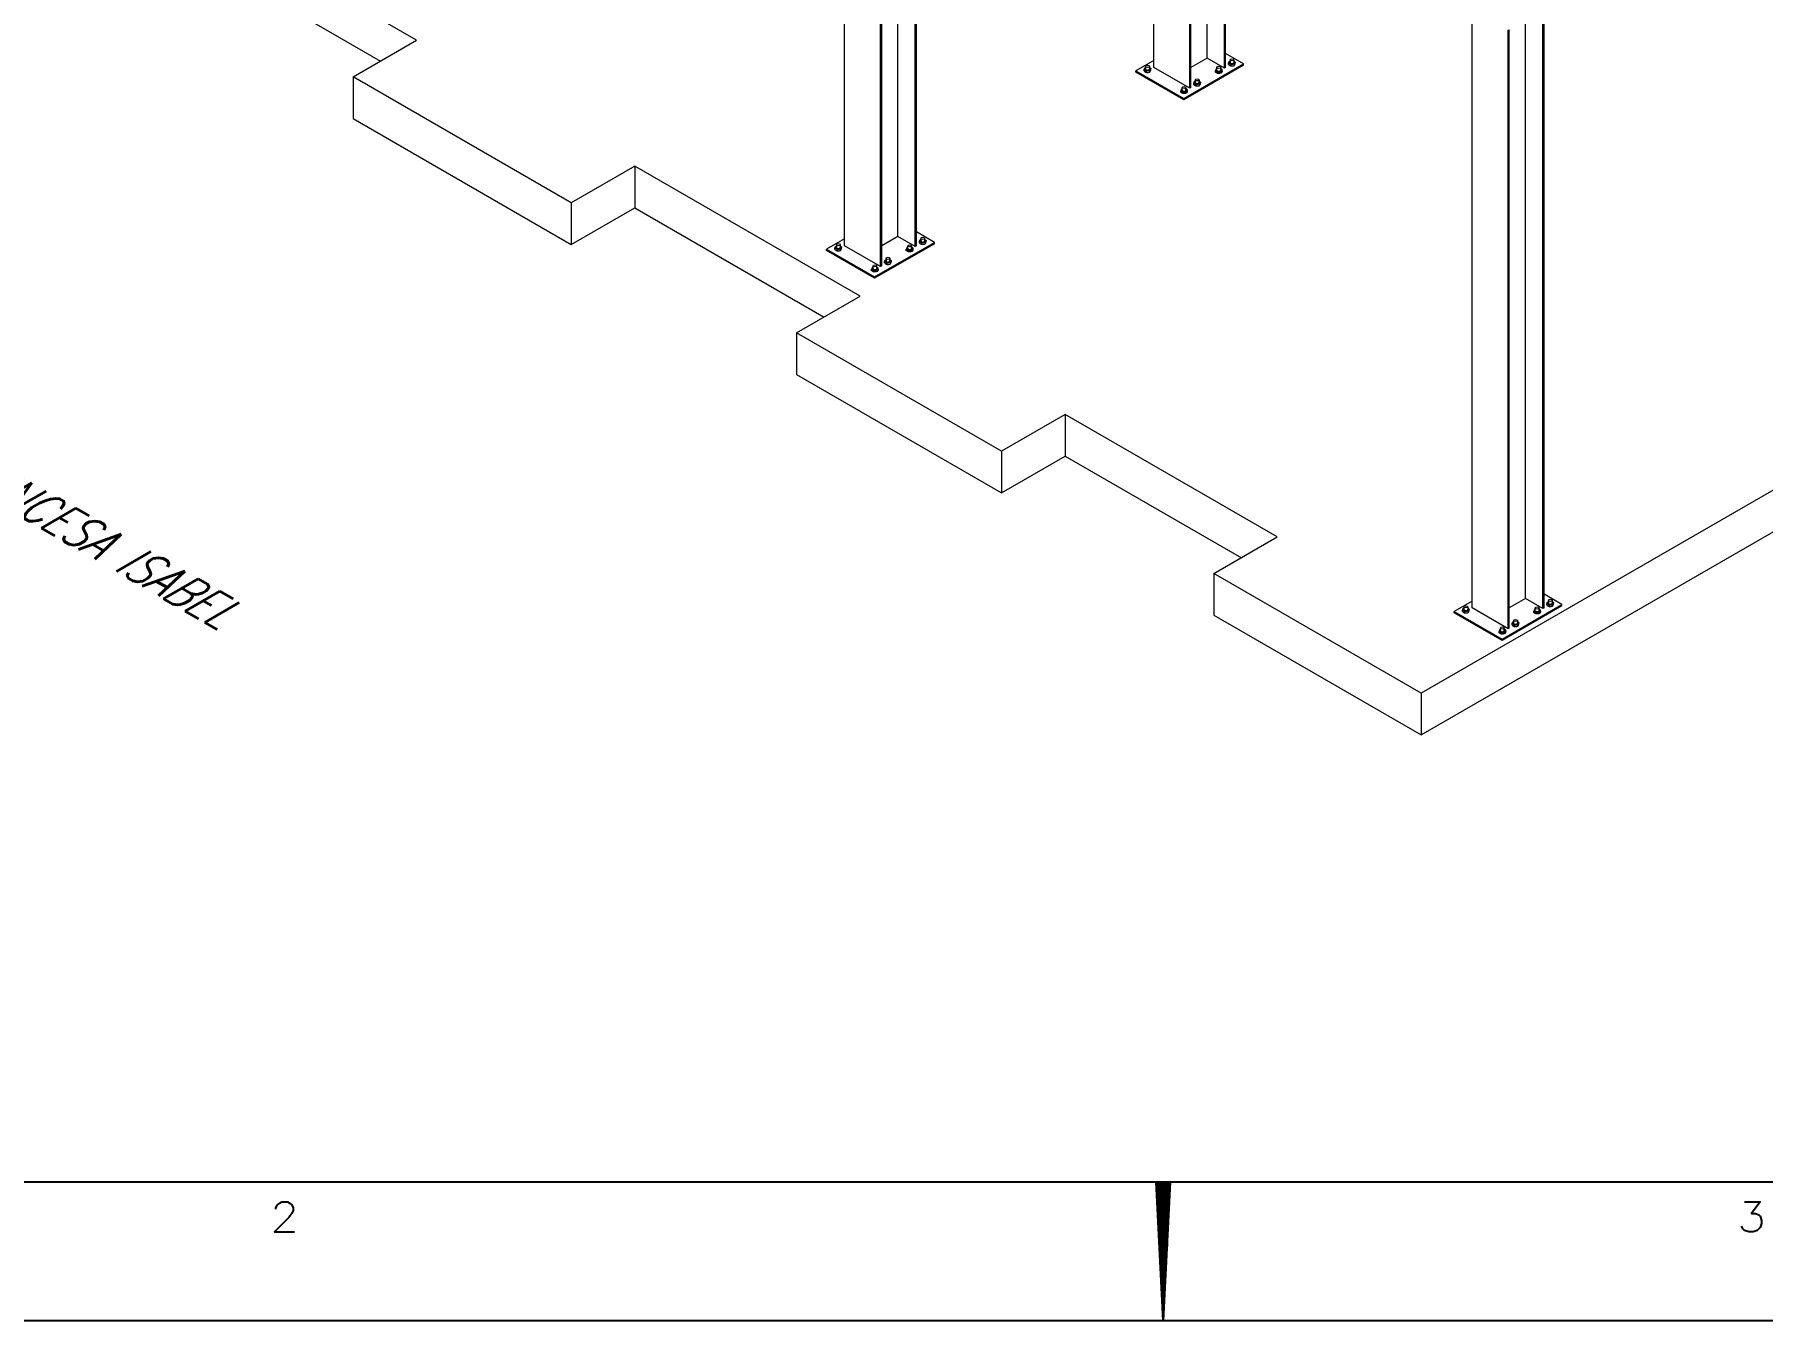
# Model space of a CAD drawing. Header units: millimetres. Extents: x -312439 to 477422, y -331570 to 212570.
# Drawn here: x 392957 to 399200, y 84213 to 88861 of the extents above; entities that cross this region are included whole.
import ezdxf

# ---------------------------------------------------------------- set-up
doc = ezdxf.new("R2010")
doc.units = ezdxf.units.MM
doc.layers.add('ARCONDTEXTO', color=4, linetype='Continuous')
doc.layers.add('FORMATO A1', color=1, linetype='Continuous')
doc.styles.add('ROMANS', font='romans.shx', dxfattribs={"height": 187.5})

# ---------------------------------------------------------------- blocks, each defined once
blk = doc.blocks.new('A$C2D342850')
at = {"layer": 'FORMATO A1', "color": 2, "linetype": 'Continuous'}
blk.add_line((83100, -58400), (2500, -58400), dxfattribs=at)
at = {"layer": 'FORMATO A1', "color": 1, "linetype": 'Continuous'}
for p, q in [((21450, -59400), (21399.5, -58400)), ((21405, -58400), (21405, -58508.91)), ((21414, -58400), (21414, -58687.13)), ((21423, -58400), (21423, -58865.35)), ((21432, -58400), (21432, -59043.56)), ((21441, -58400), (21441, -59221.78)), ((21450, -58400), (21450, -59400)), ((21500.5, -58400), (21450, -59400)), ((21459, -58400), (21459, -59221.78)), ((21468, -58400), (21468, -59043.56)), ((21477, -58400), (21477, -58865.35)), ((21486, -58400), (21486, -58687.13)), ((21495, -58400), (21495, -58508.91)), ((0, -59400), (84100, -59400))]:
    blk.add_line(p, q, dxfattribs=at)
for points in [[(15038.95, -58595), (15038.95, -58584.69), (15049.26, -58564.06), (15059.58, -58553.75), (15080.2, -58543.44), (15121.45, -58543.44), (15142.08, -58553.75), (15152.39, -58564.06), (15162.7, -58584.69), (15162.7, -58605.31), (15152.39, -58625.94), (15131.76, -58656.87), (15028.64, -58760), (15173.01, -58760)], [(25649.26, -58543.44), (25762.7, -58543.44), (25700.83, -58625.94), (25731.76, -58625.94), (25752.39, -58636.25), (25762.7, -58646.56), (25773.01, -58677.5), (25773.01, -58698.12), (25762.7, -58729.06), (25742.08, -58749.69), (25711.14, -58760), (25680.2, -58760), (25649.26, -58749.69), (25638.95, -58739.37), (25628.64, -58718.75)]]:
    blk.add_lwpolyline(points, dxfattribs=at)

msp = doc.modelspace()

# ---------------------------------------------------------------- linework, layer by layer
at = {"color": 0, "linetype": 'Continuous', "lineweight": 0, "extrusion": (8.40036e-17, 0.816497, 0.57735)}
for p, q in [((395883.57, 88097.112), (395883.57, 90225.03)), ((396013.49, 88022.103), (396013.49, 90150.021)), ((396017.821, 88024.603), (396017.821, 90147.52)), ((396076.285, 88130.867), (396076.285, 90113.766)), ((396139.08, 88094.612), (396139.08, 90077.511)), ((396143.41, 88097.112), (396143.41, 90075.011)), ((397000.476, 88741.959), (397000.476, 89580.184)), ((397130.396, 88666.949), (397130.396, 89505.174)), ((397134.727, 88669.449), (397134.727, 89502.674)), ((397193.191, 88775.713), (397193.191, 89468.92)), ((397255.986, 88739.458), (397255.986, 89432.665)), ((397260.317, 88741.959), (397260.317, 89430.165)), ((403085.428, 89435.001), (397966.57, 86479.627)), ((394337.464, 88839.925), (393406.369, 89377.494)), ((397966.57, 86329.608), (403085.428, 89284.982)), ((393518.966, 89162.466), (394207.544, 88764.916)), ((398150.584, 86788.251), (398150.584, 88916.169)), ((398343.299, 86822.005), (398343.299, 88949.877)), ((398406.094, 86785.751), (398406.094, 88948.486)), ((398410.424, 86788.251), (398410.424, 88950.986)), ((394107.938, 88707.409), (394337.464, 88839.925)), ((398280.504, 86713.242), (398280.504, 88875.977)), ((398284.835, 86715.742), (398284.835, 88878.477)), ((397000.476, 88766.962), (396935.516, 88729.457)), ((397193.191, 88775.713), (397134.727, 88741.959)), ((397255.986, 88739.458), (397193.191, 88775.713)), ((397325.277, 88754.46), (397260.317, 88791.965)), ((397276.108, 88769.3), (397276.108, 88759.671)), ((397289.716, 88769.3), (397289.716, 88759.671)), ((394896.121, 88252.351), (394107.938, 88707.409)), ((394107.938, 88707.409), (394107.938, 88557.39)), ((396935.516, 88724.456), (396935.516, 88729.457)), ((396935.516, 88729.457), (397108.743, 88629.444)), ((397108.743, 88624.444), (396935.516, 88724.456)), ((396965.753, 88729.164), (396965.753, 88733.579)), ((396971.076, 88745.877), (396971.076, 88736.248)), ((396974.631, 88724.039), (396974.631, 88728.453)), ((396984.685, 88745.877), (396984.685, 88736.248)), ((396986.759, 88725.915), (396986.759, 88730.33)), ((396990.008, 88732.916), (396990.008, 88737.331)), ((397130.396, 88666.949), (397000.476, 88741.959)), ((397108.743, 88629.444), (397325.277, 88754.46)), ((397325.277, 88749.46), (397108.743, 88624.444)), ((397223.574, 88725.33), (397223.574, 88729.745)), ((397228.897, 88732.414), (397228.897, 88742.043)), ((397232.452, 88720.204), (397232.452, 88724.619)), ((397242.506, 88732.414), (397242.506, 88742.043)), ((397244.579, 88722.08), (397244.579, 88726.495)), ((397247.829, 88729.082), (397247.829, 88733.497)), ((397260.317, 88741.959), (397255.986, 88739.458)), ((397270.785, 88752.587), (397270.785, 88757.002)), ((397279.662, 88747.461), (397279.662, 88751.876)), ((397291.79, 88749.337), (397291.79, 88753.752)), ((397295.039, 88756.339), (397295.039, 88760.754)), ((397325.277, 88749.46), (397325.277, 88754.46)), ((397097.984, 88652.82), (397097.984, 88657.235)), ((397103.308, 88659.904), (397103.308, 88669.533)), ((397106.862, 88647.695), (397106.862, 88652.11)), ((397116.916, 88659.904), (397116.916, 88669.533)), ((397118.99, 88649.571), (397118.99, 88653.986)), ((397122.239, 88656.573), (397122.239, 88660.988)), ((397134.727, 88669.449), (397130.396, 88666.949)), ((397145.195, 88680.078), (397145.195, 88684.492)), ((397150.518, 88696.79), (397150.518, 88687.161)), ((397154.073, 88674.952), (397154.073, 88679.367)), ((397164.127, 88696.79), (397164.127, 88687.161)), ((397166.2, 88676.828), (397166.2, 88681.243)), ((397169.45, 88683.83), (397169.45, 88688.245)), ((397108.743, 88624.444), (397108.743, 88629.444)), ((394107.938, 88557.39), (394896.121, 88102.332)), ((395125.647, 88384.868), (394896.121, 88252.351)), ((395939.814, 87914.808), (395125.647, 88384.868)), ((395125.647, 88384.868), (395125.647, 88234.849)), ((394896.121, 88252.351), (394896.121, 88102.332)), ((394896.121, 88102.332), (395125.647, 88234.849)), ((395125.647, 88234.849), (395809.893, 87839.799)), ((396208.37, 88109.614), (396143.41, 88147.119)), ((395883.57, 88122.116), (395818.61, 88084.611)), ((395818.61, 88079.61), (395818.61, 88084.611)), ((395818.61, 88084.611), (395991.837, 87984.598)), ((395991.837, 87979.598), (395818.61, 88079.61)), ((395848.847, 88084.318), (395848.847, 88088.733)), ((395854.17, 88101.031), (395854.17, 88091.402)), ((395857.725, 88079.192), (395857.725, 88083.607)), ((395867.779, 88101.031), (395867.779, 88091.402)), ((395869.852, 88081.068), (395869.852, 88085.483)), ((395873.102, 88088.07), (395873.102, 88092.485)), ((396013.49, 88022.103), (395883.57, 88097.112)), ((395991.837, 87984.598), (396208.37, 88109.614)), ((396208.37, 88104.613), (395991.837, 87979.598)), ((396076.285, 88130.867), (396017.821, 88097.112)), ((396139.08, 88094.612), (396076.285, 88130.867)), ((396106.668, 88080.483), (396106.668, 88084.898)), ((396111.991, 88087.567), (396111.991, 88097.196)), ((396115.546, 88075.358), (396115.546, 88079.773)), ((396125.599, 88087.567), (396125.599, 88097.196)), ((396127.673, 88077.234), (396127.673, 88081.649)), ((396130.923, 88084.236), (396130.923, 88088.651)), ((396143.41, 88097.112), (396139.08, 88094.612)), ((396153.878, 88107.741), (396153.878, 88112.155)), ((396159.201, 88124.453), (396159.201, 88114.824)), ((396162.756, 88102.615), (396162.756, 88107.03)), ((396172.81, 88124.453), (396172.81, 88114.824)), ((396174.884, 88104.491), (396174.884, 88108.906)), ((396178.133, 88111.493), (396178.133, 88115.908)), ((396208.37, 88104.613), (396208.37, 88109.614)), ((395986.401, 88015.058), (395986.401, 88024.687)), ((396000.01, 88015.058), (396000.01, 88024.687)), ((396005.333, 88011.727), (396005.333, 88016.141)), ((396017.821, 88024.603), (396013.49, 88022.103)), ((396028.289, 88035.231), (396028.289, 88039.646)), ((396033.612, 88051.944), (396033.612, 88042.315)), ((396037.167, 88030.106), (396037.167, 88034.521)), ((396047.22, 88051.944), (396047.22, 88042.315)), ((396049.294, 88031.982), (396049.294, 88036.397)), ((396052.543, 88038.984), (396052.543, 88043.398)), ((395981.078, 88007.974), (395981.078, 88012.389)), ((395989.956, 88002.849), (395989.956, 88007.264)), ((395991.837, 87979.598), (395991.837, 87984.598)), ((396002.083, 88004.725), (396002.083, 88009.14)), ((395710.288, 87782.292), (395939.814, 87914.808)), ((396450.833, 87354.737), (395710.288, 87782.292)), ((395710.288, 87782.292), (395710.288, 87632.273)), ((395710.288, 87632.273), (396450.833, 87204.718)), ((396680.359, 87487.254), (396450.833, 87354.737)), ((397446.889, 87044.698), (396680.359, 87487.254)), ((396680.359, 87487.254), (396680.359, 87337.235)), ((396450.833, 87354.737), (396450.833, 87204.718)), ((396450.833, 87204.718), (396680.359, 87337.235)), ((396680.359, 87337.235), (397316.969, 86969.689)), ((397217.363, 86912.181), (397446.889, 87044.698)), ((397966.57, 86479.627), (397217.363, 86912.181)), ((397217.363, 86912.181), (397217.363, 86762.162)), ((398475.385, 86800.753), (398410.424, 86838.258)), ((398150.584, 86813.254), (398085.624, 86775.75)), ((398085.624, 86770.749), (398085.624, 86775.75)), ((398085.624, 86775.75), (398258.851, 86675.737)), ((398258.851, 86670.736), (398085.624, 86770.749)), ((398115.861, 86775.457), (398115.861, 86779.872)), ((398121.184, 86792.17), (398121.184, 86782.541)), ((398124.739, 86770.331), (398124.739, 86774.746)), ((398134.793, 86792.17), (398134.793, 86782.541)), ((398136.866, 86772.207), (398136.866, 86776.622)), ((398140.116, 86779.209), (398140.116, 86783.624)), ((398280.504, 86713.242), (398150.584, 86788.251)), ((398258.851, 86675.737), (398475.385, 86800.753)), ((398475.385, 86795.752), (398258.851, 86670.736)), ((398343.299, 86822.005), (398284.835, 86788.251)), ((398406.094, 86785.751), (398343.299, 86822.005)), ((398373.682, 86771.622), (398373.682, 86776.037)), ((398379.005, 86778.706), (398379.005, 86788.335)), ((398382.56, 86766.497), (398382.56, 86770.911)), ((398392.614, 86778.706), (398392.614, 86788.335)), ((398394.687, 86768.373), (398394.687, 86772.788)), ((398397.937, 86775.374), (398397.937, 86779.789)), ((398410.424, 86788.251), (398406.094, 86785.751)), ((398420.892, 86798.879), (398420.892, 86803.294)), ((398426.216, 86815.592), (398426.216, 86805.963)), ((398429.77, 86793.754), (398429.77, 86798.169)), ((398439.824, 86815.592), (398439.824, 86805.963)), ((398441.898, 86795.63), (398441.898, 86800.045)), ((398445.147, 86802.632), (398445.147, 86807.046)), ((398475.385, 86795.752), (398475.385, 86800.753)), ((397217.363, 86762.162), (397966.57, 86329.608)), ((398253.415, 86706.197), (398253.415, 86715.826)), ((398267.024, 86706.197), (398267.024, 86715.826)), ((398272.347, 86702.865), (398272.347, 86707.28)), ((398284.835, 86715.742), (398280.504, 86713.242)), ((398295.303, 86726.37), (398295.303, 86730.785)), ((398300.626, 86743.083), (398300.626, 86733.454)), ((398304.181, 86721.244), (398304.181, 86725.659)), ((398314.235, 86743.083), (398314.235, 86733.454)), ((398316.308, 86723.121), (398316.308, 86727.535)), ((398319.558, 86730.122), (398319.558, 86734.537)), ((398248.092, 86699.113), (398248.092, 86703.528)), ((398256.97, 86693.987), (398256.97, 86698.402)), ((398258.851, 86670.736), (398258.851, 86675.737)), ((398269.098, 86695.864), (398269.098, 86700.278)), ((397966.57, 86479.627), (397966.57, 86329.608))]:
    msp.add_line(p, q, dxfattribs=at)
at = {"color": 0, "linetype": 'Continuous', "lineweight": 0}
for centre, major_axis, start_param, end_param in [((397282.912, 88759.671), (10.873, 0), 2.24694203, 2.87979327), ((397282.912, 88759.671), (10.873, 0), 0.78539816, 0.89465062), ((397282.912, 88759.671), (10.873, 0), 6.02138592, 7.06858347), ((396977.881, 88736.248), (10.873, 0), 2.87979327, 3.92699082), ((396977.881, 88736.248), (10.873, 0), 2.24694203, 2.87979327), ((396977.881, 88736.248), (10.873, 0), 3.92699082, 4.97418837), ((396977.881, 88736.248), (6.804, 0), 3.14159265, 3.92699082), ((396977.881, 88736.248), (6.804, 0), 3.92699082, 6.28318531), ((396977.881, 88736.248), (10.873, 0), 4.97418837, 6.02138592), ((396977.881, 88736.248), (10.873, 0), 0.78539816, 0.89465062), ((396977.881, 88736.248), (10.873, 0), 6.02138592, 7.06858347), ((397235.701, 88732.414), (10.873, 0), 2.87979327, 3.92699082), ((397235.701, 88732.414), (10.873, 0), 2.24694203, 2.87979327), ((397235.701, 88732.414), (10.873, 0), 3.92699082, 4.97418837), ((397235.701, 88732.414), (6.804, 0), 3.14159265, 3.92699082), ((397235.701, 88732.414), (6.804, 0), 3.92699082, 6.28318531), ((397235.701, 88732.414), (10.873, 0), 4.97418837, 6.02138592), ((397235.701, 88732.414), (10.873, 0), 0.78539816, 0.89465062), ((397235.701, 88732.414), (10.873, 0), 6.02138592, 7.06858347), ((397282.912, 88759.671), (10.873, 0), 2.87979327, 3.92699082), ((397282.912, 88759.671), (10.873, 0), 3.92699082, 4.97418837), ((397282.912, 88759.671), (-6.804, 0), 0, 3.14159265), ((397282.912, 88759.671), (10.873, 0), 4.97418837, 6.02138592), ((397110.112, 88659.904), (10.873, 0), 2.87979327, 3.92699082), ((397110.112, 88659.904), (10.873, 0), 2.24694203, 2.87979327), ((397110.112, 88659.904), (10.873, 0), 3.92699082, 4.97418837), ((397110.112, 88659.904), (6.804, 0), 3.14159265, 3.92699082), ((397110.112, 88659.904), (6.804, 0), 3.92699082, 6.28318531), ((397110.112, 88659.904), (10.873, 0), 4.97418837, 6.02138592), ((397110.112, 88659.904), (10.873, 0), 0.78539816, 0.89465062), ((397110.112, 88659.904), (10.873, 0), 6.02138592, 7.06858347), ((397157.322, 88687.161), (10.873, 0), 2.87979327, 3.92699082), ((397157.322, 88687.161), (10.873, 0), 2.24694203, 2.87979327), ((397157.322, 88687.161), (10.873, 0), 3.92699082, 4.97418837), ((397157.322, 88687.161), (-6.804, 0), 0, 3.14159265), ((397157.322, 88687.161), (10.873, 0), 4.97418837, 6.02138592), ((397157.322, 88687.161), (10.873, 0), 0.78539816, 0.89465062), ((397157.322, 88687.161), (10.873, 0), 6.02138592, 7.06858347), ((395860.974, 88091.402), (10.873, 0), 2.87979327, 3.92699082), ((395860.974, 88091.402), (10.873, 0), 2.24694203, 2.87979327), ((395860.974, 88091.402), (10.873, 0), 3.92699082, 4.97418837), ((395860.974, 88091.402), (6.804, 0), 3.14159265, 3.92699082), ((395860.974, 88091.402), (6.804, 0), 3.92699082, 6.28318531), ((395860.974, 88091.402), (10.873, 0), 4.97418837, 6.02138592), ((395860.974, 88091.402), (10.873, 0), 0.78539816, 0.89465062), ((395860.974, 88091.402), (10.873, 0), 6.02138592, 7.06858347), ((396118.795, 88087.567), (10.873, 0), 2.87979327, 3.92699082), ((396118.795, 88087.567), (10.873, 0), 2.24694203, 2.87979327), ((396118.795, 88087.567), (10.873, 0), 3.92699082, 4.97418837), ((396118.795, 88087.567), (6.804, 0), 3.14159265, 3.92699082), ((396118.795, 88087.567), (6.804, 0), 3.92699082, 6.28318531), ((396118.795, 88087.567), (10.873, 0), 4.97418837, 6.02138592), ((396118.795, 88087.567), (10.873, 0), 0.78539816, 0.89465062), ((396118.795, 88087.567), (10.873, 0), 6.02138592, 7.06858347), ((396166.006, 88114.824), (10.873, 0), 2.87979327, 3.92699082), ((396166.006, 88114.824), (10.873, 0), 2.24694203, 2.87979327), ((396166.006, 88114.824), (10.873, 0), 3.92699082, 4.97418837), ((396166.006, 88114.824), (-6.804, 0), 0, 3.14159265), ((396166.006, 88114.824), (10.873, 0), 4.97418837, 6.02138592), ((396166.006, 88114.824), (10.873, 0), 0.78539816, 0.89465062), ((396166.006, 88114.824), (10.873, 0), 6.02138592, 7.06858347), ((395993.206, 88015.058), (10.873, 0), 2.87979327, 3.92699082), ((395993.206, 88015.058), (10.873, 0), 2.24694203, 2.87979327), ((395993.206, 88015.058), (6.804, 0), 3.14159265, 3.92699082), ((395993.206, 88015.058), (6.804, 0), 3.92699082, 6.28318531), ((395993.206, 88015.058), (10.873, 0), 0.78539816, 0.89465062), ((395993.206, 88015.058), (10.873, 0), 6.02138592, 7.06858347), ((396040.416, 88042.315), (10.873, 0), 2.87979327, 3.92699082), ((396040.416, 88042.315), (10.873, 0), 2.24694203, 2.87979327), ((396040.416, 88042.315), (10.873, 0), 3.92699082, 4.97418837), ((396040.416, 88042.315), (-6.804, 0), 0, 3.14159265), ((396040.416, 88042.315), (10.873, 0), 4.97418837, 6.02138592), ((396040.416, 88042.315), (10.873, 0), 0.78539816, 0.89465062), ((396040.416, 88042.315), (10.873, 0), 6.02138592, 7.06858347), ((395993.206, 88015.058), (10.873, 0), 3.92699082, 4.97418837), ((395993.206, 88015.058), (10.873, 0), 4.97418837, 6.02138592), ((398127.989, 86782.541), (10.873, 0), 2.87979327, 3.92699082), ((398127.989, 86782.541), (10.873, 0), 2.24694203, 2.87979327), ((398127.989, 86782.541), (10.873, 0), 3.92699082, 4.97418837), ((398127.989, 86782.541), (6.804, 0), 3.14159265, 3.92699082), ((398127.989, 86782.541), (6.804, 0), 3.92699082, 6.28318531), ((398127.989, 86782.541), (10.873, 0), 4.97418837, 6.02138592), ((398127.989, 86782.541), (10.873, 0), 0.78539816, 0.89465062), ((398127.989, 86782.541), (10.873, 0), 6.02138592, 7.06858347), ((398385.809, 86778.706), (10.873, 0), 2.87979327, 3.92699082), ((398385.809, 86778.706), (10.873, 0), 2.24694203, 2.87979327), ((398385.809, 86778.706), (10.873, 0), 3.92699082, 4.97418837), ((398385.809, 86778.706), (6.804, 0), 3.14159265, 3.92699082), ((398385.809, 86778.706), (6.804, 0), 3.92699082, 6.28318531), ((398385.809, 86778.706), (10.873, 0), 4.97418837, 6.02138592), ((398385.809, 86778.706), (10.873, 0), 0.78539816, 0.89465062), ((398385.809, 86778.706), (10.873, 0), 6.02138592, 7.06858347), ((398433.02, 86805.963), (10.873, 0), 2.87979327, 3.92699082), ((398433.02, 86805.963), (10.873, 0), 2.24694203, 2.87979327), ((398433.02, 86805.963), (10.873, 0), 3.92699082, 4.97418837), ((398433.02, 86805.963), (-6.804, 0), 0, 3.14159265), ((398433.02, 86805.963), (10.873, 0), 4.97418837, 6.02138592), ((398433.02, 86805.963), (10.873, 0), 0.78539816, 0.89465062), ((398433.02, 86805.963), (10.873, 0), 6.02138592, 7.06858347), ((398260.22, 86706.197), (10.873, 0), 2.87979327, 3.92699082), ((398260.22, 86706.197), (10.873, 0), 2.24694203, 2.87979327), ((398260.22, 86706.197), (6.804, 0), 3.14159265, 3.92699082), ((398260.22, 86706.197), (6.804, 0), 3.92699082, 6.28318531), ((398260.22, 86706.197), (10.873, 0), 4.97418837, 6.02138592), ((398260.22, 86706.197), (10.873, 0), 0.78539816, 0.89465062), ((398260.22, 86706.197), (10.873, 0), 6.02138592, 7.06858347), ((398307.43, 86733.454), (10.873, 0), 2.87979327, 3.92699082), ((398307.43, 86733.454), (10.873, 0), 2.24694203, 2.87979327), ((398307.43, 86733.454), (10.873, 0), 3.92699082, 4.97418837), ((398307.43, 86733.454), (-6.804, 0), 0, 3.14159265), ((398307.43, 86733.454), (10.873, 0), 4.97418837, 6.02138592), ((398307.43, 86733.454), (10.873, 0), 0.78539816, 0.89465062), ((398307.43, 86733.454), (10.873, 0), 6.02138592, 7.06858347), ((398260.22, 86706.197), (10.873, 0), 3.92699082, 4.97418837)]:
    msp.add_ellipse(centre, major_axis=major_axis, ratio=0.57735027, start_param=start_param, end_param=end_param, dxfattribs=at)
for centre in [(397282.912, 88769.3), (396977.881, 88745.877), (397235.701, 88742.043), (397110.112, 88669.533), (397157.322, 88696.79), (395860.974, 88101.031), (396118.795, 88097.196), (396166.006, 88124.453), (395993.206, 88024.687), (396040.416, 88051.944), (398127.989, 86792.17), (398385.809, 86788.335), (398433.02, 86815.592), (398260.22, 86715.826), (398307.43, 86743.083)]:
    msp.add_ellipse(centre, major_axis=(6.804, 0), ratio=0.57735027, dxfattribs=at)
for points, weights in [([(397274.034, 88764.003), (397275.111, 88764.433), (397276.108, 88764.76)], [1, 1.01226104367, 1.01660040172]), ([(397289.716, 88764.586), (397290.16, 88764.364), (397290.6, 88764.11)], [1.01249115378, 1.00788270894, 1]), ([(397290.6, 88764.11), (397292.661, 88762.92), (397295.039, 88760.754)], [1, 1.03795484931, 1]), ([(396965.753, 88733.579), (396966.624, 88736.248), (396967.378, 88737.873)], [1, 1.0379548493, 1]), ([(396970.192, 88731.809), (396968.132, 88732.999), (396965.753, 88733.579)], [1, 1.03795484931, 1]), ([(396965.753, 88729.164), (396968.132, 88726.998), (396970.192, 88725.808)], [1, 1.03795484931, 1]), ([(396967.378, 88737.873), (396968.132, 88739.498), (396969.003, 88740.581)], [1, 1.0379548493, 1]), ([(396969.003, 88740.581), (396970.079, 88741.01), (396971.076, 88741.337)], [1, 1.01226104367, 1.01660040172]), ([(396974.631, 88728.453), (396972.252, 88730.62), (396970.192, 88731.809)], [1, 1.03795484931, 1]), ([(396970.192, 88725.808), (396972.252, 88724.619), (396974.631, 88724.039)], [1, 1.03795484931, 1]), ([(396980.695, 88730.184), (396977.881, 88729.749), (396974.631, 88728.453)], [1, 1.03795484931, 1]), ([(396974.631, 88724.039), (396977.881, 88723.748), (396980.695, 88724.184)], [1, 1.0379548493, 1]), ([(396986.759, 88730.33), (396983.509, 88730.62), (396980.695, 88730.184)], [1, 1.0379548493, 1]), ([(396980.695, 88724.184), (396983.509, 88724.619), (396986.759, 88725.915)], [1, 1.0379548493, 1]), ([(396984.685, 88741.164), (396985.129, 88740.941), (396985.569, 88740.687)], [1.01249115378, 1.00788270894, 1]), ([(396985.569, 88740.687), (396987.629, 88739.498), (396990.008, 88737.331)], [1, 1.03795484931, 1]), ([(396988.383, 88734.623), (396987.629, 88732.999), (396986.759, 88730.33)], [1, 1.0379548493, 1]), ([(396986.759, 88725.915), (396987.629, 88726.998), (396988.383, 88728.623)], [1, 1.0379548493, 1]), ([(396990.008, 88737.331), (396989.137, 88736.248), (396988.383, 88734.623)], [1, 1.0379548493, 1]), ([(396988.383, 88728.623), (396989.137, 88730.247), (396990.008, 88732.916)], [1, 1.0379548493, 1]), ([(397225.199, 88734.038), (397224.445, 88732.414), (397223.574, 88729.745)], [1, 1.03795484931, 1]), ([(397223.574, 88729.745), (397225.953, 88729.164), (397228.013, 88727.975)], [1, 1.03795484931, 1]), ([(397228.013, 88721.974), (397225.953, 88723.163), (397223.574, 88725.33)], [1, 1.03795484931, 1]), ([(397226.824, 88736.746), (397225.953, 88735.663), (397225.199, 88734.038)], [1, 1.0379548493, 1]), ([(397228.897, 88737.503), (397227.9, 88737.175), (397226.824, 88736.746)], [1.01660040172, 1.01226104367, 1]), ([(397228.013, 88727.975), (397230.073, 88726.785), (397232.452, 88724.619)], [1, 1.03795484931, 1]), ([(397232.452, 88720.204), (397230.073, 88720.785), (397228.013, 88721.974)], [1, 1.03795484931, 1]), ([(397232.452, 88724.619), (397235.701, 88725.915), (397238.516, 88726.35)], [1, 1.0379548493, 1]), ([(397238.516, 88720.349), (397235.701, 88719.914), (397232.452, 88720.204)], [1, 1.0379548493, 1]), ([(397238.516, 88726.35), (397241.33, 88726.785), (397244.579, 88726.495)], [1, 1.0379548493, 1]), ([(397244.579, 88722.08), (397241.33, 88720.785), (397238.516, 88720.349)], [1, 1.03795484931, 1]), ([(397243.39, 88736.853), (397242.949, 88737.107), (397242.506, 88737.329)], [1, 1.00788270894, 1.01249115378]), ([(397247.829, 88733.497), (397245.45, 88735.663), (397243.39, 88736.853)], [1, 1.03795484931, 1]), ([(397244.579, 88726.495), (397245.45, 88729.164), (397246.204, 88730.789)], [1, 1.0379548493, 1]), ([(397246.204, 88724.788), (397245.45, 88723.163), (397244.579, 88722.08)], [1, 1.0379548493, 1]), ([(397246.204, 88730.789), (397246.958, 88732.414), (397247.829, 88733.497)], [1, 1.0379548493, 1]), ([(397247.829, 88729.082), (397246.958, 88726.413), (397246.204, 88724.788)], [1, 1.03795484931, 1]), ([(397270.785, 88757.002), (397271.655, 88759.671), (397272.409, 88761.295)], [1, 1.0379548493, 1]), ([(397275.224, 88755.232), (397273.163, 88756.421), (397270.785, 88757.002)], [1, 1.03795484931, 1]), ([(397270.785, 88752.587), (397273.163, 88750.42), (397275.224, 88749.231)], [1, 1.03795484931, 1]), ([(397272.409, 88761.295), (397273.163, 88762.92), (397274.034, 88764.003)], [1, 1.0379548493, 1]), ([(397279.662, 88751.876), (397277.284, 88754.042), (397275.224, 88755.232)], [1, 1.03795484931, 1]), ([(397275.224, 88749.231), (397277.284, 88748.042), (397279.662, 88747.461)], [1, 1.03795484931, 1]), ([(397285.726, 88753.607), (397282.912, 88753.172), (397279.662, 88751.876)], [1, 1.0379548493, 1]), ([(397279.662, 88747.461), (397282.912, 88747.171), (397285.726, 88747.606)], [1, 1.03795484931, 1]), ([(397291.79, 88753.752), (397288.54, 88754.042), (397285.726, 88753.607)], [1, 1.0379548493, 1]), ([(397285.726, 88747.606), (397288.54, 88748.042), (397291.79, 88749.337)], [1, 1.0379548493, 1]), ([(397293.415, 88758.046), (397292.661, 88756.421), (397291.79, 88753.752)], [1, 1.0379548493, 1]), ([(397291.79, 88749.337), (397292.661, 88750.42), (397293.415, 88752.045)], [1, 1.03795484931, 1]), ([(397295.039, 88760.754), (397294.169, 88759.671), (397293.415, 88758.046)], [1, 1.0379548493, 1]), ([(397293.415, 88752.045), (397294.169, 88753.67), (397295.039, 88756.339)], [1, 1.0379548493, 1]), ([(397099.609, 88661.529), (397098.855, 88659.904), (397097.984, 88657.235)], [1, 1.03795484931, 1]), ([(397097.984, 88657.235), (397100.363, 88656.655), (397102.423, 88655.465)], [1, 1.03795484931, 1]), ([(397102.423, 88649.465), (397100.363, 88650.654), (397097.984, 88652.82)], [1, 1.03795484931, 1]), ([(397101.234, 88664.237), (397100.363, 88663.154), (397099.609, 88661.529)], [1, 1.0379548493, 1]), ([(397103.308, 88664.993), (397102.31, 88664.666), (397101.234, 88664.237)], [1.01660040172, 1.01226104367, 1]), ([(397102.423, 88655.465), (397104.484, 88654.276), (397106.862, 88652.11)], [1, 1.03795484931, 1]), ([(397106.862, 88647.695), (397104.484, 88648.275), (397102.423, 88649.465)], [1, 1.03795484931, 1]), ([(397106.862, 88652.11), (397110.112, 88653.405), (397112.926, 88653.841)], [1, 1.0379548493, 1]), ([(397112.926, 88647.84), (397110.112, 88647.405), (397106.862, 88647.695)], [1, 1.0379548493, 1]), ([(397112.926, 88653.841), (397115.74, 88654.276), (397118.99, 88653.986)], [1, 1.0379548493, 1]), ([(397118.99, 88649.571), (397115.74, 88648.275), (397112.926, 88647.84)], [1, 1.03795484931, 1]), ([(397117.8, 88664.343), (397117.36, 88664.598), (397116.916, 88664.82)], [1, 1.00788270894, 1.01249115378]), ([(397122.239, 88660.988), (397119.86, 88663.154), (397117.8, 88664.343)], [1, 1.03795484931, 1]), ([(397118.99, 88653.986), (397119.86, 88656.655), (397120.615, 88658.28)], [1, 1.0379548493, 1]), ([(397120.615, 88652.279), (397119.86, 88650.654), (397118.99, 88649.571)], [1, 1.0379548493, 1]), ([(397120.615, 88658.28), (397121.369, 88659.904), (397122.239, 88660.988)], [1, 1.0379548493, 1]), ([(397122.239, 88656.573), (397121.369, 88653.904), (397120.615, 88652.279)], [1, 1.03795484931, 1]), ([(397145.195, 88684.492), (397146.066, 88687.161), (397146.82, 88688.786)], [1, 1.0379548493, 1]), ([(397149.634, 88682.723), (397147.574, 88683.912), (397145.195, 88684.492)], [1, 1.03795484931, 1]), ([(397145.195, 88680.078), (397147.574, 88677.911), (397149.634, 88676.722)], [1, 1.03795484931, 1]), ([(397146.82, 88688.786), (397147.574, 88690.411), (397148.445, 88691.494)], [1, 1.0379548493, 1]), ([(397148.445, 88691.494), (397149.521, 88691.923), (397150.518, 88692.25)], [1, 1.01226104367, 1.01660040172]), ([(397154.073, 88679.367), (397151.694, 88681.533), (397149.634, 88682.723)], [1, 1.03795484931, 1]), ([(397149.634, 88676.722), (397151.694, 88675.532), (397154.073, 88674.952)], [1, 1.03795484931, 1]), ([(397160.137, 88681.098), (397157.322, 88680.662), (397154.073, 88679.367)], [1, 1.0379548493, 1]), ([(397154.073, 88674.952), (397157.322, 88674.662), (397160.137, 88675.097)], [1, 1.03795484931, 1]), ([(397166.2, 88681.243), (397162.951, 88681.533), (397160.137, 88681.098)], [1, 1.0379548493, 1]), ([(397160.137, 88675.097), (397162.951, 88675.532), (397166.2, 88676.828)], [1, 1.0379548493, 1]), ([(397164.127, 88692.077), (397164.57, 88691.855), (397165.011, 88691.6)], [1.01249115378, 1.00788270894, 1]), ([(397165.011, 88691.6), (397167.071, 88690.411), (397169.45, 88688.245)], [1, 1.03795484931, 1]), ([(397167.825, 88685.537), (397167.071, 88683.912), (397166.2, 88681.243)], [1, 1.0379548493, 1]), ([(397166.2, 88676.828), (397167.071, 88677.911), (397167.825, 88679.536)], [1, 1.03795484931, 1]), ([(397169.45, 88688.245), (397168.579, 88687.161), (397167.825, 88685.537)], [1, 1.0379548493, 1]), ([(397167.825, 88679.536), (397168.579, 88681.161), (397169.45, 88683.83)], [1, 1.0379548493, 1]), ([(395848.847, 88088.733), (395849.718, 88091.402), (395850.472, 88093.027)], [1, 1.0379548493, 1]), ([(395853.286, 88086.963), (395851.226, 88088.152), (395848.847, 88088.733)], [1, 1.03795484931, 1]), ([(395848.847, 88084.318), (395851.226, 88082.152), (395853.286, 88080.962)], [1, 1.03795484931, 1]), ([(395850.472, 88093.027), (395851.226, 88094.651), (395852.097, 88095.735)], [1, 1.0379548493, 1]), ([(395852.097, 88095.735), (395853.173, 88096.164), (395854.17, 88096.491)], [1, 1.01226104367, 1.01660040172]), ([(395857.725, 88083.607), (395855.346, 88085.774), (395853.286, 88086.963)], [1, 1.03795484931, 1]), ([(395853.286, 88080.962), (395855.346, 88079.773), (395857.725, 88079.192)], [1, 1.03795484931, 1]), ([(395863.789, 88085.338), (395860.974, 88084.903), (395857.725, 88083.607)], [1, 1.03795484931, 1]), ([(395857.725, 88079.192), (395860.974, 88078.902), (395863.789, 88079.337)], [1, 1.0379548493, 1]), ([(395869.852, 88085.483), (395866.603, 88085.774), (395863.789, 88085.338)], [1, 1.0379548493, 1]), ([(395863.789, 88079.337), (395866.603, 88079.773), (395869.852, 88081.068)], [1, 1.0379548493, 1]), ([(395867.779, 88096.318), (395868.222, 88096.095), (395868.663, 88095.841)], [1.01249115378, 1.00788270894, 1]), ([(395868.663, 88095.841), (395870.723, 88094.651), (395873.102, 88092.485)], [1, 1.03795484931, 1]), ([(395871.477, 88089.777), (395870.723, 88088.152), (395869.852, 88085.483)], [1, 1.0379548493, 1]), ([(395869.852, 88081.068), (395870.723, 88082.152), (395871.477, 88083.776)], [1, 1.0379548493, 1]), ([(395873.102, 88092.485), (395872.231, 88091.402), (395871.477, 88089.777)], [1, 1.0379548493, 1]), ([(395871.477, 88083.776), (395872.231, 88085.401), (395873.102, 88088.07)], [1, 1.0379548493, 1]), ([(396108.292, 88089.192), (396107.538, 88087.567), (396106.668, 88084.898)], [1, 1.03795484931, 1]), ([(396106.668, 88084.898), (396109.047, 88084.318), (396111.107, 88083.128)], [1, 1.03795484931, 1]), ([(396111.107, 88077.128), (396109.047, 88078.317), (396106.668, 88080.483)], [1, 1.03795484931, 1]), ([(396109.917, 88091.9), (396109.047, 88090.817), (396108.292, 88089.192)], [1, 1.0379548493, 1]), ([(396111.991, 88092.656), (396110.994, 88092.329), (396109.917, 88091.9)], [1.01660040172, 1.01226104367, 1]), ([(396111.107, 88083.128), (396113.167, 88081.939), (396115.546, 88079.773)], [1, 1.03795484931, 1]), ([(396115.546, 88079.773), (396118.795, 88081.068), (396121.609, 88081.504)], [1, 1.0379548493, 1]), ([(396121.609, 88081.504), (396124.423, 88081.939), (396127.673, 88081.649)], [1, 1.0379548493, 1]), ([(396126.484, 88092.006), (396126.043, 88092.261), (396125.599, 88092.483)], [1, 1.00788270894, 1.01249115378]), ([(396130.923, 88088.651), (396128.544, 88090.817), (396126.484, 88092.006)], [1, 1.03795484931, 1]), ([(396127.673, 88081.649), (396128.544, 88084.318), (396129.298, 88085.943)], [1, 1.0379548493, 1]), ([(396129.298, 88079.942), (396128.544, 88078.317), (396127.673, 88077.234)], [1, 1.0379548493, 1]), ([(396129.298, 88085.943), (396130.052, 88087.567), (396130.923, 88088.651)], [1, 1.0379548493, 1]), ([(396130.923, 88084.236), (396130.052, 88081.567), (396129.298, 88079.942)], [1, 1.03795484931, 1]), ([(396153.878, 88112.155), (396154.749, 88114.824), (396155.503, 88116.449)], [1, 1.0379548493, 1]), ([(396158.317, 88110.386), (396156.257, 88111.575), (396153.878, 88112.155)], [1, 1.03795484931, 1]), ([(396153.878, 88107.741), (396156.257, 88105.574), (396158.317, 88104.385)], [1, 1.03795484931, 1]), ([(396155.503, 88116.449), (396156.257, 88118.074), (396157.128, 88119.157)], [1, 1.0379548493, 1]), ([(396157.128, 88119.157), (396158.204, 88119.586), (396159.201, 88119.913)], [1, 1.01226104367, 1.01660040172]), ([(396162.756, 88107.03), (396160.377, 88109.196), (396158.317, 88110.386)], [1, 1.03795484931, 1]), ([(396158.317, 88104.385), (396160.377, 88103.195), (396162.756, 88102.615)], [1, 1.03795484931, 1]), ([(396168.82, 88108.761), (396166.006, 88108.325), (396162.756, 88107.03)], [1, 1.0379548493, 1]), ([(396162.756, 88102.615), (396166.006, 88102.325), (396168.82, 88102.76)], [1, 1.03795484931, 1]), ([(396174.884, 88108.906), (396171.634, 88109.196), (396168.82, 88108.761)], [1, 1.0379548493, 1]), ([(396168.82, 88102.76), (396171.634, 88103.195), (396174.884, 88104.491)], [1, 1.0379548493, 1]), ([(396172.81, 88119.74), (396173.254, 88119.518), (396173.694, 88119.263)], [1.01249115378, 1.00788270894, 1]), ([(396173.694, 88119.263), (396175.754, 88118.074), (396178.133, 88115.908)], [1, 1.03795484931, 1]), ([(396176.508, 88113.2), (396175.754, 88111.575), (396174.884, 88108.906)], [1, 1.0379548493, 1]), ([(396174.884, 88104.491), (396175.754, 88105.574), (396176.508, 88107.199)], [1, 1.03795484931, 1]), ([(396178.133, 88115.908), (396177.262, 88114.824), (396176.508, 88113.2)], [1, 1.0379548493, 1]), ([(396176.508, 88107.199), (396177.262, 88108.824), (396178.133, 88111.493)], [1, 1.0379548493, 1]), ([(395982.703, 88016.683), (395981.949, 88015.058), (395981.078, 88012.389)], [1, 1.03795484931, 1]), ([(395984.328, 88019.391), (395983.457, 88018.308), (395982.703, 88016.683)], [1, 1.0379548493, 1]), ([(395986.401, 88020.147), (395985.404, 88019.82), (395984.328, 88019.391)], [1.01660040172, 1.01226104367, 1]), ([(396000.894, 88019.497), (396000.453, 88019.752), (396000.01, 88019.974)], [1, 1.00788270894, 1.01249115378]), ([(396005.333, 88016.141), (396002.954, 88018.308), (396000.894, 88019.497)], [1, 1.03795484931, 1]), ([(396003.708, 88013.433), (396004.462, 88015.058), (396005.333, 88016.141)], [1, 1.0379548493, 1]), ([(396028.289, 88039.646), (396029.159, 88042.315), (396029.913, 88043.94)], [1, 1.0379548493, 1]), ([(396032.728, 88037.876), (396030.667, 88039.066), (396028.289, 88039.646)], [1, 1.03795484931, 1]), ([(396028.289, 88035.231), (396030.667, 88033.065), (396032.728, 88031.876)], [1, 1.03795484931, 1]), ([(396029.913, 88043.94), (396030.667, 88045.565), (396031.538, 88046.648)], [1, 1.0379548493, 1]), ([(396031.538, 88046.648), (396032.615, 88047.077), (396033.612, 88047.404)], [1, 1.01226104367, 1.01660040172]), ([(396037.167, 88034.521), (396034.788, 88036.687), (396032.728, 88037.876)], [1, 1.03795484931, 1]), ([(396032.728, 88031.876), (396034.788, 88030.686), (396037.167, 88030.106)], [1, 1.03795484931, 1]), ([(396043.23, 88036.252), (396040.416, 88035.816), (396037.167, 88034.521)], [1, 1.0379548493, 1]), ([(396037.167, 88030.106), (396040.416, 88029.815), (396043.23, 88030.251)], [1, 1.03795484931, 1]), ([(396049.294, 88036.397), (396046.044, 88036.687), (396043.23, 88036.252)], [1, 1.0379548493, 1]), ([(396043.23, 88030.251), (396046.044, 88030.686), (396049.294, 88031.982)], [1, 1.0379548493, 1]), ([(396047.22, 88047.231), (396047.664, 88047.009), (396048.105, 88046.754)], [1.01249115378, 1.00788270894, 1]), ([(396048.105, 88046.754), (396050.165, 88045.565), (396052.543, 88043.398)], [1, 1.03795484931, 1]), ([(396050.919, 88040.691), (396050.165, 88039.066), (396049.294, 88036.397)], [1, 1.0379548493, 1]), ([(396049.294, 88031.982), (396050.165, 88033.065), (396050.919, 88034.69)], [1, 1.03795484931, 1]), ([(396052.543, 88043.398), (396051.673, 88042.315), (396050.919, 88040.691)], [1, 1.0379548493, 1]), ([(396050.919, 88034.69), (396051.673, 88036.315), (396052.543, 88038.984)], [1, 1.0379548493, 1]), ([(396115.546, 88075.358), (396113.167, 88075.938), (396111.107, 88077.128)], [1, 1.03795484931, 1]), ([(396121.609, 88075.503), (396118.795, 88075.068), (396115.546, 88075.358)], [1, 1.0379548493, 1]), ([(396127.673, 88077.234), (396124.423, 88075.938), (396121.609, 88075.503)], [1, 1.03795484931, 1]), ([(395981.078, 88012.389), (395983.457, 88011.809), (395985.517, 88010.619)], [1, 1.03795484931, 1]), ([(395985.517, 88004.619), (395983.457, 88005.808), (395981.078, 88007.974)], [1, 1.03795484931, 1]), ([(395985.517, 88010.619), (395987.577, 88009.43), (395989.956, 88007.264)], [1, 1.03795484931, 1]), ([(395989.956, 88002.849), (395987.577, 88003.429), (395985.517, 88004.619)], [1, 1.03795484931, 1]), ([(395989.956, 88007.264), (395993.206, 88008.559), (395996.02, 88008.995)], [1, 1.0379548493, 1]), ([(395996.02, 88002.994), (395993.206, 88002.558), (395989.956, 88002.849)], [1, 1.0379548493, 1]), ([(395996.02, 88008.995), (395998.834, 88009.43), (396002.083, 88009.14)], [1, 1.0379548493, 1]), ([(396002.083, 88004.725), (395998.834, 88003.429), (395996.02, 88002.994)], [1, 1.03795484931, 1]), ([(396002.083, 88009.14), (396002.954, 88011.809), (396003.708, 88013.433)], [1, 1.0379548493, 1]), ([(396003.708, 88007.433), (396002.954, 88005.808), (396002.083, 88004.725)], [1, 1.0379548493, 1]), ([(396005.333, 88011.727), (396004.462, 88009.057), (396003.708, 88007.433)], [1, 1.03795484931, 1]), ([(398115.861, 86779.872), (398116.732, 86782.541), (398117.486, 86784.165)], [1, 1.0379548493, 1]), ([(398120.3, 86778.102), (398118.24, 86779.291), (398115.861, 86779.872)], [1, 1.03795484931, 1]), ([(398115.861, 86775.457), (398118.24, 86773.29), (398120.3, 86772.101)], [1, 1.03795484931, 1]), ([(398117.486, 86784.165), (398118.24, 86785.79), (398119.111, 86786.873)], [1, 1.0379548493, 1]), ([(398119.111, 86786.873), (398120.187, 86787.303), (398121.184, 86787.63)], [1, 1.01226104367, 1.01660040172]), ([(398124.739, 86774.746), (398122.36, 86776.912), (398120.3, 86778.102)], [1, 1.03795484931, 1]), ([(398120.3, 86772.101), (398122.36, 86770.912), (398124.739, 86770.331)], [1, 1.03795484931, 1]), ([(398130.803, 86776.477), (398127.989, 86776.042), (398124.739, 86774.746)], [1, 1.03795484931, 1]), ([(398124.739, 86770.331), (398127.989, 86770.041), (398130.803, 86770.476)], [1, 1.0379548493, 1]), ([(398136.866, 86776.622), (398133.617, 86776.912), (398130.803, 86776.477)], [1, 1.0379548493, 1]), ([(398130.803, 86770.476), (398133.617, 86770.912), (398136.866, 86772.207)], [1, 1.0379548493, 1]), ([(398134.793, 86787.456), (398135.236, 86787.234), (398135.677, 86786.98)], [1.01249115378, 1.00788270894, 1]), ([(398135.677, 86786.98), (398137.737, 86785.79), (398140.116, 86783.624)], [1, 1.03795484931, 1]), ([(398138.491, 86780.916), (398137.737, 86779.291), (398136.866, 86776.622)], [1, 1.0379548493, 1]), ([(398136.866, 86772.207), (398137.737, 86773.29), (398138.491, 86774.915)], [1, 1.0379548493, 1]), ([(398140.116, 86783.624), (398139.245, 86782.541), (398138.491, 86780.916)], [1, 1.0379548493, 1]), ([(398138.491, 86774.915), (398139.245, 86776.54), (398140.116, 86779.209)], [1, 1.0379548493, 1]), ([(398375.307, 86780.331), (398374.553, 86778.706), (398373.682, 86776.037)], [1, 1.03795484931, 1]), ([(398373.682, 86776.037), (398376.061, 86775.457), (398378.121, 86774.267)], [1, 1.03795484931, 1]), ([(398378.121, 86768.266), (398376.061, 86769.456), (398373.682, 86771.622)], [1, 1.03795484931, 1]), ([(398376.931, 86783.039), (398376.061, 86781.956), (398375.307, 86780.331)], [1, 1.0379548493, 1]), ([(398379.005, 86783.795), (398378.008, 86783.468), (398376.931, 86783.039)], [1.01660040172, 1.01226104367, 1]), ([(398378.121, 86774.267), (398380.181, 86773.078), (398382.56, 86770.911)], [1, 1.03795484931, 1]), ([(398382.56, 86766.497), (398380.181, 86767.077), (398378.121, 86768.266)], [1, 1.03795484931, 1]), ([(398382.56, 86770.911), (398385.809, 86772.207), (398388.623, 86772.642)], [1, 1.0379548493, 1]), ([(398388.623, 86766.642), (398385.809, 86766.206), (398382.56, 86766.497)], [1, 1.0379548493, 1]), ([(398388.623, 86772.642), (398391.438, 86773.078), (398394.687, 86772.788)], [1, 1.0379548493, 1]), ([(398394.687, 86768.373), (398391.438, 86767.077), (398388.623, 86766.642)], [1, 1.03795484931, 1]), ([(398393.498, 86783.145), (398393.057, 86783.4), (398392.614, 86783.622)], [1, 1.00788270894, 1.01249115378]), ([(398397.937, 86779.789), (398395.558, 86781.956), (398393.498, 86783.145)], [1, 1.03795484931, 1]), ([(398394.687, 86772.788), (398395.558, 86775.457), (398396.312, 86777.081)], [1, 1.0379548493, 1]), ([(398396.312, 86771.081), (398395.558, 86769.456), (398394.687, 86768.373)], [1, 1.0379548493, 1]), ([(398396.312, 86777.081), (398397.066, 86778.706), (398397.937, 86779.789)], [1, 1.0379548493, 1]), ([(398397.937, 86775.374), (398397.066, 86772.705), (398396.312, 86771.081)], [1, 1.03795484931, 1]), ([(398420.892, 86803.294), (398421.763, 86805.963), (398422.517, 86807.588)], [1, 1.0379548493, 1]), ([(398425.331, 86801.524), (398423.271, 86802.714), (398420.892, 86803.294)], [1, 1.03795484931, 1]), ([(398420.892, 86798.879), (398423.271, 86796.713), (398425.331, 86795.524)], [1, 1.03795484931, 1]), ([(398422.517, 86807.588), (398423.271, 86809.213), (398424.142, 86810.296)], [1, 1.0379548493, 1]), ([(398424.142, 86810.296), (398425.218, 86810.725), (398426.216, 86811.052)], [1, 1.01226104367, 1.01660040172]), ([(398429.77, 86798.169), (398427.391, 86800.335), (398425.331, 86801.524)], [1, 1.03795484931, 1]), ([(398425.331, 86795.524), (398427.391, 86794.334), (398429.77, 86793.754)], [1, 1.03795484931, 1]), ([(398435.834, 86799.9), (398433.02, 86799.464), (398429.77, 86798.169)], [1, 1.0379548493, 1]), ([(398429.77, 86793.754), (398433.02, 86793.463), (398435.834, 86793.899)], [1, 1.03795484931, 1]), ([(398441.898, 86800.045), (398438.648, 86800.335), (398435.834, 86799.9)], [1, 1.0379548493, 1]), ([(398435.834, 86793.899), (398438.648, 86794.334), (398441.898, 86795.63)], [1, 1.0379548493, 1]), ([(398439.824, 86810.879), (398440.268, 86810.657), (398440.708, 86810.402)], [1.01249115378, 1.00788270894, 1]), ([(398440.708, 86810.402), (398442.768, 86809.213), (398445.147, 86807.046)], [1, 1.03795484931, 1]), ([(398443.522, 86804.338), (398442.768, 86802.714), (398441.898, 86800.045)], [1, 1.0379548493, 1]), ([(398441.898, 86795.63), (398442.768, 86796.713), (398443.522, 86798.338)], [1, 1.03795484931, 1]), ([(398445.147, 86807.046), (398444.277, 86805.963), (398443.522, 86804.338)], [1, 1.0379548493, 1]), ([(398443.522, 86798.338), (398444.277, 86799.962), (398445.147, 86802.632)], [1, 1.0379548493, 1]), ([(398249.717, 86707.822), (398248.963, 86706.197), (398248.092, 86703.528)], [1, 1.03795484931, 1]), ([(398251.342, 86710.53), (398250.471, 86709.447), (398249.717, 86707.822)], [1, 1.0379548493, 1]), ([(398253.415, 86711.286), (398252.418, 86710.959), (398251.342, 86710.53)], [1.01660040172, 1.01226104367, 1]), ([(398267.908, 86710.636), (398267.468, 86710.89), (398267.024, 86711.113)], [1, 1.00788270894, 1.01249115378]), ([(398272.347, 86707.28), (398269.968, 86709.447), (398267.908, 86710.636)], [1, 1.03795484931, 1]), ([(398269.098, 86700.278), (398269.968, 86702.947), (398270.722, 86704.572)], [1, 1.0379548493, 1]), ([(398270.722, 86704.572), (398271.476, 86706.197), (398272.347, 86707.28)], [1, 1.0379548493, 1]), ([(398295.303, 86730.785), (398296.174, 86733.454), (398296.928, 86735.079)], [1, 1.0379548493, 1]), ([(398299.742, 86729.015), (398297.682, 86730.205), (398295.303, 86730.785)], [1, 1.03795484931, 1]), ([(398295.303, 86726.37), (398297.682, 86724.204), (398299.742, 86723.014)], [1, 1.03795484931, 1]), ([(398296.928, 86735.079), (398297.682, 86736.704), (398298.552, 86737.787)], [1, 1.0379548493, 1]), ([(398298.552, 86737.787), (398299.629, 86738.216), (398300.626, 86738.543)], [1, 1.01226104367, 1.01660040172]), ([(398304.181, 86725.659), (398301.802, 86727.826), (398299.742, 86729.015)], [1, 1.03795484931, 1]), ([(398299.742, 86723.014), (398301.802, 86721.825), (398304.181, 86721.244)], [1, 1.03795484931, 1]), ([(398310.244, 86727.39), (398307.43, 86726.955), (398304.181, 86725.659)], [1, 1.0379548493, 1]), ([(398304.181, 86721.244), (398307.43, 86720.954), (398310.244, 86721.39)], [1, 1.03795484931, 1]), ([(398316.308, 86727.535), (398313.059, 86727.826), (398310.244, 86727.39)], [1, 1.0379548493, 1]), ([(398310.244, 86721.39), (398313.059, 86721.825), (398316.308, 86723.121)], [1, 1.0379548493, 1]), ([(398314.235, 86738.37), (398314.678, 86738.147), (398315.119, 86737.893)], [1.01249115378, 1.00788270894, 1]), ([(398315.119, 86737.893), (398317.179, 86736.704), (398319.558, 86734.537)], [1, 1.03795484931, 1]), ([(398317.933, 86731.829), (398317.179, 86730.205), (398316.308, 86727.535)], [1, 1.0379548493, 1]), ([(398316.308, 86723.121), (398317.179, 86724.204), (398317.933, 86725.829)], [1, 1.03795484931, 1]), ([(398319.558, 86734.537), (398318.687, 86733.454), (398317.933, 86731.829)], [1, 1.0379548493, 1]), ([(398317.933, 86725.829), (398318.687, 86727.453), (398319.558, 86730.122)], [1, 1.0379548493, 1]), ([(398248.092, 86703.528), (398250.471, 86702.947), (398252.531, 86701.758)], [1, 1.03795484931, 1]), ([(398252.531, 86695.757), (398250.471, 86696.947), (398248.092, 86699.113)], [1, 1.03795484931, 1]), ([(398252.531, 86701.758), (398254.591, 86700.569), (398256.97, 86698.402)], [1, 1.03795484931, 1]), ([(398256.97, 86693.987), (398254.591, 86694.568), (398252.531, 86695.757)], [1, 1.03795484931, 1]), ([(398256.97, 86698.402), (398260.22, 86699.698), (398263.034, 86700.133)], [1, 1.0379548493, 1]), ([(398263.034, 86694.133), (398260.22, 86693.697), (398256.97, 86693.987)], [1, 1.0379548493, 1]), ([(398263.034, 86700.133), (398265.848, 86700.569), (398269.098, 86700.278)], [1, 1.0379548493, 1]), ([(398269.098, 86695.864), (398265.848, 86694.568), (398263.034, 86694.133)], [1, 1.03795484931, 1]), ([(398270.722, 86698.571), (398269.968, 86696.947), (398269.098, 86695.864)], [1, 1.0379548493, 1]), ([(398272.347, 86702.865), (398271.476, 86700.196), (398270.722, 86698.571)], [1, 1.03795484931, 1])]:
    msp.add_rational_spline(points, weights, degree=2, dxfattribs=at)
at = {"layer": 'FORMATO A1', "color": 2, "linetype": 'Continuous'}
msp.add_line((427860.008, 84712.941, 0), (387560.008, 84712.941, 0), dxfattribs=at)
at = {"layer": 'FORMATO A1', "color": 1, "linetype": 'Continuous'}
msp.add_line((386310.008, 84212.941, 0), (428360.008, 84212.941, 0), dxfattribs=at)

# ---------------------------------------------------------------- block references
at = {"layer": 'FORMATO A1', "xscale": 0.5, "yscale": 0.5, "zscale": 0.5}
msp.add_blockref('A$C2D342850', (386310.008, 113912.941, 0), dxfattribs=at)

# ---------------------------------------------------------------- texts
at = {"layer": 'ARCONDTEXTO', "linetype": 'Continuous', "lineweight": -3, "style": 'ROMANS', "oblique": 30, "width": 0.8}
msp.add_text('AV. PRINCESA ISABEL', height=125, rotation=330, dxfattribs=at).set_placement((392391.727, 87417.283))

doc.saveas('drawing.dxf')
